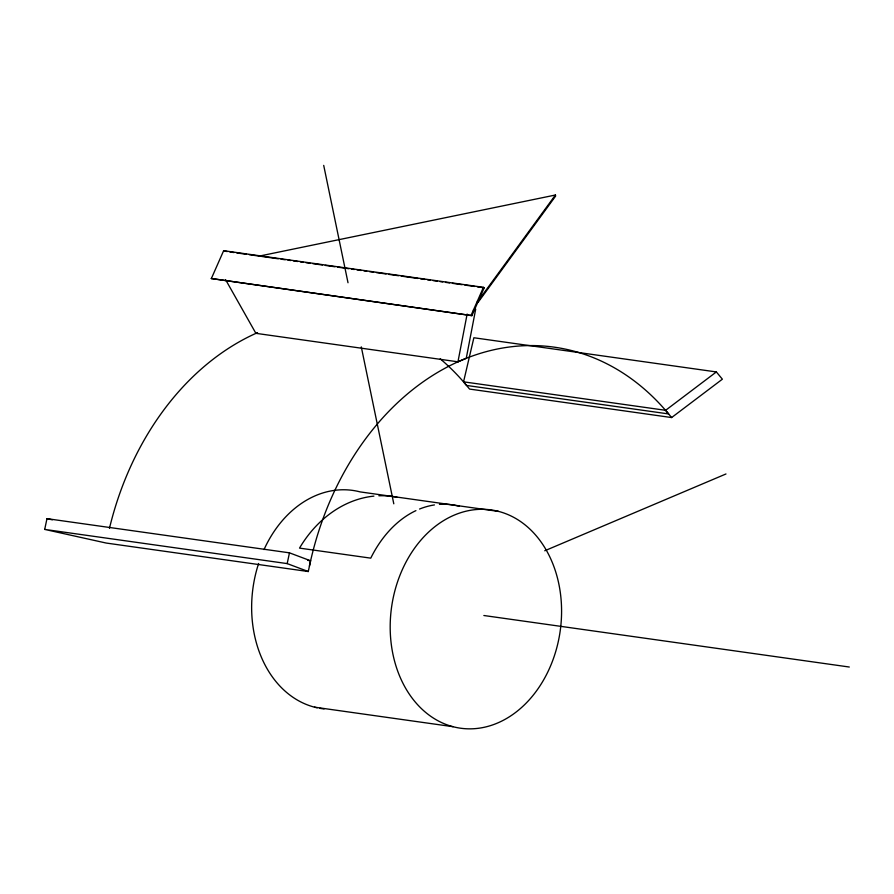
<?xml version="1.0" encoding="UTF-8"?>
<svg xmlns="http://www.w3.org/2000/svg" width="894" height="894" viewBox="0 0 894 894"><rect width="100%" height="100%" fill="white"/><g stroke="black" fill="none" stroke-linecap="round" stroke-linejoin="round"><path stroke-width="1.34" d="M225.59 279.677L255.885 333.328L457.952 361.813L467.137 314.029M44.7 529.416L46.98 518.654L289.466 552.838L310.564 560.773L308.285 571.534L106.207 543.049L44.7 529.416L287.186 563.6L308.285 571.534M287.186 563.6L289.466 552.838M463.55 381.827L473.876 337.753L716.362 371.938L722.374 379.19L671.629 417.554L469.562 389.069L463.55 381.827L665.617 410.312L671.629 417.554M211.364 278.537L223.645 250.7L483.453 287.332L484.19 287.812L471.909 315.638L211.364 278.537L471.909 315.638M471.172 315.157L483.453 287.332M555.431 195.015L477.944 301.211L478.156 302.25L555.643 196.054L555.431 195.015L259.104 256.131M665.617 410.312L716.362 371.938M473.317 310.151L475.686 309.145L466.255 358.293L457.952 361.813M544.737 550.771L725.984 473.965M227.154 251.583L223.645 250.7M229.914 251.974L234.06 252.555M236.821 252.946L246.498 254.309M249.258 254.701L258.936 256.064M261.696 256.455L278.28 258.791M281.051 259.182L285.197 259.763M287.957 260.154L290.718 260.545M293.489 260.925L297.635 261.517M300.395 261.908L303.155 262.288M305.927 262.68L310.073 263.272M312.833 263.663L322.51 265.026M325.271 265.406L334.948 266.77M337.708 267.161L348.761 268.725M351.532 269.116L354.292 269.507M357.052 269.887L361.198 270.48M363.959 270.871L366.73 271.251M369.49 271.642L373.636 272.234M376.396 272.614L386.074 273.977M388.834 274.369L398.512 275.732M401.272 276.123L417.856 278.459M420.627 278.85L424.773 279.442M427.533 279.822L430.293 280.213M433.065 280.604L437.211 281.185M439.971 281.576L442.731 281.968M445.503 282.359L449.648 282.94M452.409 283.331L462.086 284.694M464.846 285.085L474.524 286.449M477.284 286.84L484.19 287.812M498.718 511.435A110.208 85.142 -82 0 0 392.935 654.218A110.208 85.142 -82 0 0 536.02 691.554A110.208 85.142 -82 0 0 498.718 511.435L360.159 491.901A110.208 85.142 -82 0 0 264.021 549.587M307.815 560.382L310.564 560.773M483.855 615.508L849.3 667.025M314.509 707.165L453.068 726.699M46.98 518.654L52.333 519.839M477.307 301.244L478.055 301.725M323.706 165.39L348.012 282.75M361.288 346.883L393.796 503.814M309.425 566.148A275.508 212.861 -82 0 1 668.623 413.933L466.556 385.448A275.508 212.861 -82 0 0 440.217 358.84M109.459 528.332A275.508 212.861 -82 0 1 257.55 332.635M324.086 708.931A110.208 85.142 -82 0 1 319.929 708.339M317.202 707.813A110.208 85.142 -82 0 1 258.623 563.466M439.457 504.372A114.086 82.74 -84.7 0 1 459.304 506.317M415.922 510.63A114.086 82.74 -84.7 0 0 370.753 558.147L299.524 548.111A113.538 92.764 -78.6 0 1 373.893 496.125M419.565 509.032A114.086 82.74 -84.7 0 1 434.439 504.931M378.888 495.779A113.538 92.764 -78.6 0 1 397.115 497.265"/></g></svg>
